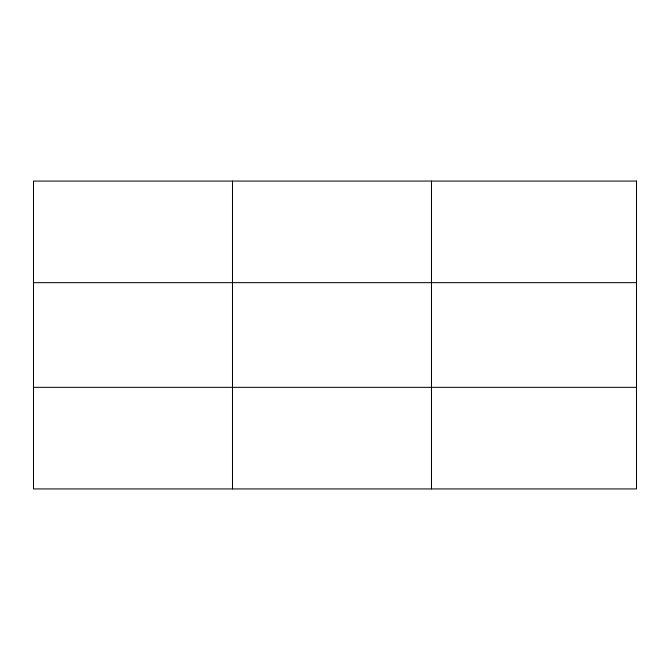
<?xml version="1.0" encoding="UTF-8"?>
<svg xmlns="http://www.w3.org/2000/svg" width="670" height="670" viewBox="0 0 670 670"><rect width="100%" height="100%" fill="white"/><g stroke="black" fill="none" stroke-linecap="round" stroke-linejoin="round"><path stroke-width="1" d="M232.49 488.924L232.49 181.076M431.48 488.924L431.48 181.076M33.5 282.665L636.5 282.665M33.5 387.335L636.5 387.335M636.5 181.076L636.5 488.924L33.5 488.924L33.5 181.076L636.5 181.076"/></g></svg>
